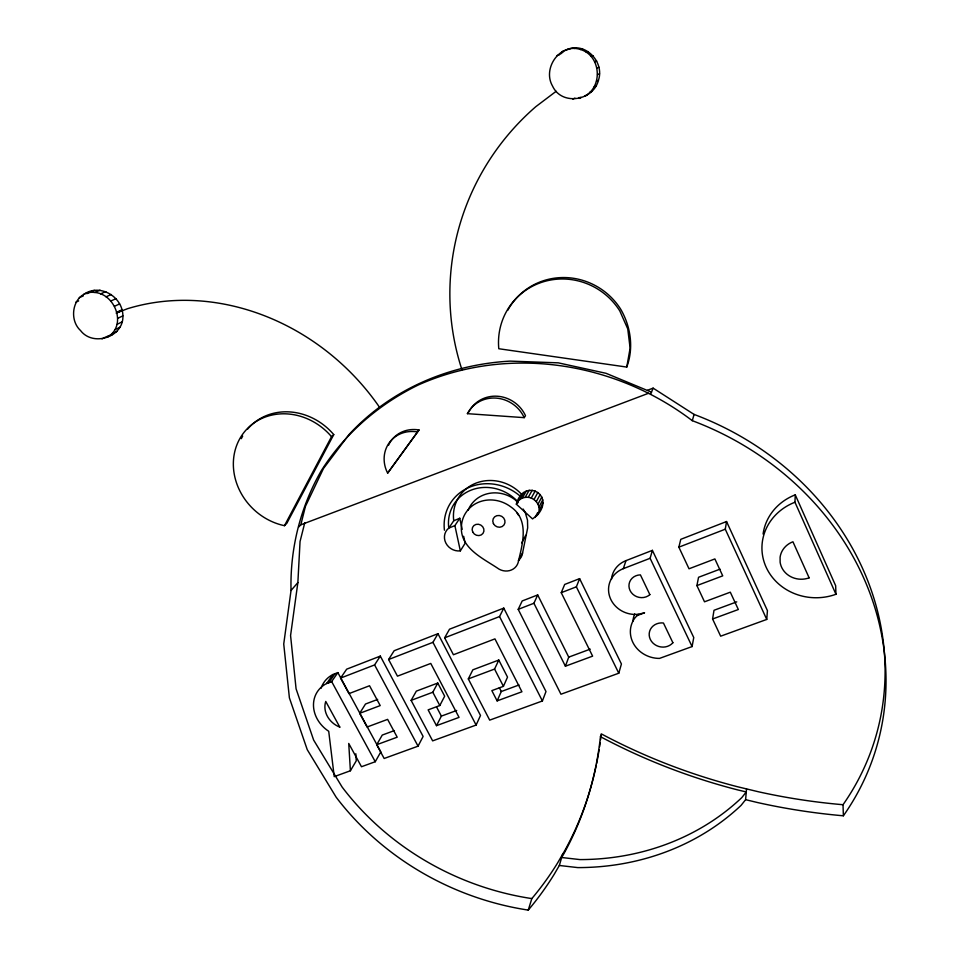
<?xml version="1.0" encoding="UTF-8"?>
<svg xmlns="http://www.w3.org/2000/svg" width="958" height="958" viewBox="0 0 958 958"><rect width="100%" height="100%" fill="white"/><g stroke="black" fill="none" stroke-linecap="round" stroke-linejoin="round"><path stroke-width="1.44" d="M795.26 494.831L835.663 585.709L835.951 594.271A54.079 49.708 0.4 0 1 765.969 566.825A54.079 49.708 0.4 0 1 794.96 502.231L795.26 494.831A53.313 49.098 0.1 0 0 763.095 534.049M291.028 590.499C289.999 548.503 300.393 507.033 321.337 470.606C344.94 433.399 378.889 404.156 418.418 384.924C508.279 344.868 614.785 361.705 692.299 420.682A289.1 259.091 19.4 0 1 843.375 815.797A679.737 635.585 -36.1 0 1 757.538 802.541L745.611 799.679L741.097 805.355A248.841 224.028 22.3 0 1 577.806 867.601L559.34 865.481L554.203 874.295A414.503 350.712 38.4 0 1 528.253 910.1A271.282 242.17 22.5 0 1 336.126 797.164L307.255 749.683L289.4 697.903L283.736 644.015L291.028 590.499L297.866 582.584L300.046 541.521L304.8 522.661M766.747 619.431L767.43 610.641L726.547 521.535L680.779 539.33L678.863 547.162L689.018 568.789L714.872 558.921L722.727 575.854L696.909 585.589L704.513 601.804L730.307 592.188L738.343 609.516L712.584 618.988L720.655 636.184L766.747 619.431L725.278 529.199L726.547 521.535M745.611 799.679L746.533 788.913M107.272 337.168C127.186 326.199 115.583 294.01 94.746 292.453C74.185 289.867 66.928 318.032 80.52 330.51C93.094 347.155 123.905 336.917 122.887 315.865C122.84 296.8 99.919 282.933 83.729 294.405M297.866 582.584L290.573 635.537L296.082 688.838L313.637 740.067L342.102 787.033A267.689 239.62 22.4 0 0 531.822 898.592L528.253 910.1M586.883 95.105L584.847 96.099C603.253 86.268 600.738 55.444 580.452 49.493C560.035 42.775 542.204 68.15 552.503 85.992C561.783 106.218 593.397 100.734 598.451 80.244C604.57 62.414 586.236 42.272 567.974 49.205M712.584 618.988L714.009 610.282L736.75 601.864M518.541 560.741C522.805 542.899 529.235 519.679 510.961 506.986A31.877 29.375 30.6 0 0 479.742 501.788A31.877 29.375 30.6 0 0 461.505 525.008C459.05 547.293 481.814 557.7 497.178 567.89A13.663 12.526 28.4 0 0 518.541 560.741L522.577 552.922L527.666 527.882L527.499 520.11L525.235 512.494L523.128 509.033M626.748 367.07L630.113 348.185L627.753 328.893L619.79 310.907A66.653 64.641 40.2 0 0 542.875 281.939A66.653 64.641 40.2 0 0 498.795 348.736L626.748 367.07C633.873 348.077 630.831 326.702 620.748 309.302A66.33 64.366 40.3 0 0 507.728 310.344M637.022 615.623L644.566 612.797L638.22 614.294L634.759 618.138A27.866 25.291 15 0 0 634.088 644.626A27.866 25.291 15 0 0 659.487 658.409L692.083 646.566L693.76 637.561L652.398 550.359L625.969 560.634A25.351 23.327 16.8 0 0 611.467 579.219M696.909 585.589L698.55 577.279L720.009 569.16M542.935 502.746L537.139 515.38L532.552 518.913L516.35 504.207C523.427 477.204 556.035 494.544 537.139 515.38M298.645 527.08L300.812 524.792L305.446 506.351L323.457 468.522L349.047 434.513A253.235 230.399 24.5 0 1 510.135 361.118L558.263 362.843L606.019 373.297L651.488 392.157M692.299 420.682L694.071 414.419L653.116 388.134L647.524 390.241M600.462 736.69A672.145 628.64 -36.4 0 0 737.385 789.835L746.27 791.967L741.791 797.607A246.457 222.316 22.3 0 1 579.961 859.589L561.663 857.506L564.023 853.458A410.719 348.353 38.4 0 0 600.462 736.69L601.265 733.864A669.139 625.885 -36.5 0 0 737.672 786.781L758.305 791.739A669.139 625.885 -36.5 0 0 843.016 804.72L843.375 815.797M537.701 594.93L522.194 600.965L518.206 609.348L560.957 694.227L618.784 673.211L621.419 663.99L579.614 578.644L564.693 584.44L561.244 592.679L592.619 656.146L565.4 666.205L533.917 603.265L537.701 594.93L568.729 657.128L565.4 666.205M692.083 646.566L650.111 558.286L652.398 550.359M559.34 865.481L562.586 854.344M638.22 614.294A25.698 23.591 17 0 1 609.671 596.583A25.698 23.591 17 0 1 623.323 568.657L625.969 560.634M542.396 700.969L545.988 691.544L503.776 608.114L449.518 629.202L444.632 637.824L453.421 654.745L494.939 638.878L521.93 691.772L497.13 700.885L491.849 690.622L503.429 686.335L507.524 677.126L498.795 660.05L472.857 669.822L468.306 678.911L489.694 720.129L542.396 700.969L499.561 616.557L503.776 608.114M561.244 592.679L576.369 586.835L579.614 578.644M650.745 394.025L653.116 388.134M497.13 700.885L501.297 691.52L518.996 684.982M476.114 725.062L480.509 715.47L437.974 633.693L394.157 650.721L388.601 659.511L397.462 676.168L430.765 663.439L459.05 717.386L436.489 725.661L428.13 709.866L439.806 705.531L444.668 696.191L437.77 683.054L416.347 691.125L411.126 700.37L432.645 740.869L476.114 725.062L432.944 642.339L437.974 633.693M468.306 678.911L494.567 669.067L498.795 660.05M436.489 725.661L441.375 716.117L456.703 710.465M418.047 746.174L423.113 736.439L380.314 656.098L346.676 669.175L340.569 678.096L348.987 693.616L369.537 685.748L380.206 705.591L359.669 713.327L367.094 727.014L387.619 719.374L397.199 737.193L376.698 744.725L384.158 758.485L418.047 746.174L374.602 664.924L380.314 656.098M521.727 542.899L525.726 535.271M535.103 517.452L537.678 512.566M331.528 436.68A59.731 53.373 44.4 0 0 239.225 439.746A59.731 53.373 44.4 0 0 284.478 525.679L331.528 436.68L333.755 434.597A59.456 53.169 44.5 0 0 247.643 429.076M333.755 434.597L286.849 523.26L284.478 525.679M539.126 509.991L538.947 507.045L542.767 499.837M538.947 507.045L537.989 504.195L541.821 497.022M411.126 700.37L432.8 692.239L437.77 683.054M537.989 504.195L536.3 501.633L540.156 494.496M540.971 508.075L542.324 505.561M536.3 501.633L534.001 499.549L537.893 492.436M463.648 536.288L465.145 543.222L460.343 550.874A13.544 12.382 32.7 0 1 445.865 543.066A13.544 12.382 32.7 0 1 448.775 528.121A40.907 37.697 31.1 0 1 471.408 490.017A40.907 37.697 31.1 0 1 517.715 501.657C520.781 497.537 526.553 496.256 531.259 498.064L535.187 490.975M528.253 497.31L532.217 490.233M332.977 674.504L326.714 683.461A31.363 27.016 32 0 0 328.714 731.277L334.234 776.639L350.4 770.759L348.736 743.456L361.477 766.735L375.261 761.718L380.829 751.886L337.851 672.6L332.977 674.504A30.967 26.764 32.1 0 0 321.05 688.299M525.188 497.31L529.199 490.233M526.325 490.999L522.29 498.088A47.349 43.625 30.8 0 0 469.695 487.119A47.349 43.625 30.8 0 0 444.428 530.217M519.739 499.561L523.81 492.46M516.35 504.207L517.727 501.824M376.698 744.725L382.266 735.061L394.421 730.571M350.4 770.759L356.244 760.88L355.825 753.766M359.669 713.327L365.501 704.022L377.68 699.412M521.811 494.532A40.344 37.266 31.1 0 0 476.126 483.071A40.344 37.266 31.1 0 0 453.745 520.757L448.775 528.121L454.882 525.607L459.78 518.254L462.163 529.355M524.218 417.652L525.511 415.712A32.021 30.201 37.1 0 0 497.477 396.241A32.021 30.201 37.1 0 0 468.929 411.76L467.396 413.664L524.218 417.652A32.165 30.309 37.1 0 0 496.052 398.097A32.165 30.309 37.1 0 0 467.396 413.664M337.851 672.6L331.648 681.557L326.714 683.461L331.648 681.557L375.261 761.718M328.714 682.683L334.953 673.725M417.269 431.926A31.291 28.824 40 0 0 389.223 442.788A31.291 28.824 40 0 0 387.643 473.132L419.017 429.962A31.159 28.716 40.1 0 0 388.445 445.362M419.017 429.962L387.643 473.132M560.334 54.139L563.352 51.792M556.155 91.297L535.797 106.685A250.493 247.356 -13.7 0 0 461.948 369.764M86.891 293.723L89.106 292.118M453.745 520.757L459.78 518.254M102.027 338.881L105.919 336.929M111.751 334.019L116.888 331.456M115.128 329.624L120.253 327.085M117.187 324.271L122.301 321.768M579.003 98.446L581.087 97.429L578.632 97.692M589.924 92.243L591.924 91.285M117.774 318.319L122.887 315.865M572.8 99.117L574.944 98.099M116.84 312.2L121.965 309.781M116.936 312.823L122.061 310.404M593.912 87.142L595.876 86.22M114.445 306.309L119.594 303.925M110.745 301.063L115.93 298.716M596.511 81.107L598.451 80.244M106.003 296.824L111.236 294.513M100.554 293.89L105.811 291.603M75.945 302.093L78.652 300.932M94.746 292.453L100.051 290.178M79.275 297.639L83.322 295.902M89.01 292.633L94.351 290.358M597.553 74.568L599.492 73.766M570.178 48.619L562.106 51.624M116.169 313.122L127.378 308.751A221.717 193.061 44.3 0 1 379.691 407.509M596.954 67.97L598.894 67.216M340.569 678.096L374.602 664.924M388.601 659.511L432.944 642.339M444.632 637.824L499.561 616.557M518.206 609.348L533.917 603.265M623.323 568.657L650.111 558.286M678.863 547.162L725.278 529.199M300.812 524.792L648.698 393.211M568.729 657.128L590.236 649.141M594.75 61.767L596.714 61.061M591.074 56.378L593.074 55.732M107.224 336.282L112.445 334.593M586.2 52.187L588.248 51.576M580.452 49.493L582.548 48.906M557.041 55.552L559.328 54.917M574.237 48.475L576.381 47.9M531.259 498.064L534.001 499.549M518.122 502.722L515.141 499.801A31.446 29.039 30.6 0 0 468.115 510.255M516.925 512.829L518.613 515.368M436.573 707.004L441.375 716.117M432.8 692.239L439.806 705.531M494.567 669.067L503.429 686.335M499.346 687.712L501.297 691.52M576.369 586.835L618.784 673.211M794.96 502.231L835.951 594.271M454.882 525.607L460.343 550.874M601.109 735.313A409.222 347.419 38.4 0 1 600.582 739.612M600.199 742.474A409.222 347.419 38.4 0 1 599.588 746.749M599.145 749.587A409.222 347.419 38.4 0 1 596.595 763.634M596.307 765.035A409.222 347.419 38.4 0 1 564.945 850.309L557.508 863.086A409.222 347.419 38.4 0 1 531.822 898.592M694.071 414.419A285.233 256.325 19.2 0 1 843.016 804.72M522.577 552.922A13.484 12.394 28.4 0 1 518.434 560.31M632.939 621.155A27.495 25.016 14.8 0 1 634.735 613.886M241.332 438.656A59.456 53.169 44.5 0 1 242.685 436.153M339.803 727.122L325.756 701.448A21.399 18.442 32 0 0 339.803 727.122M649.859 594.619L640.411 574.884A12.298 11.304 16.4 0 0 630.041 590.499A12.298 11.304 16.4 0 0 649.859 594.619M672.887 642.734L663.439 622.999A13.256 12.023 14.7 0 0 650.326 639.417A13.256 12.023 14.7 0 0 672.887 642.734M809.127 577.842L792.937 541.773A21.196 19.459 2.1 0 0 780.099 557.197L780.123 562.262A21.196 19.459 2.1 0 0 809.127 577.842M472.761 532.061A6.047 5.556 31.7 0 0 482.988 533.39A6.047 5.556 31.7 0 0 478.413 524.254A6.047 5.556 31.7 0 0 472.761 532.061M493.406 523.595A6.251 5.772 30.5 0 0 503.992 524.96A6.251 5.772 30.5 0 0 499.298 515.512A6.251 5.772 30.5 0 0 493.406 523.595"/></g></svg>
